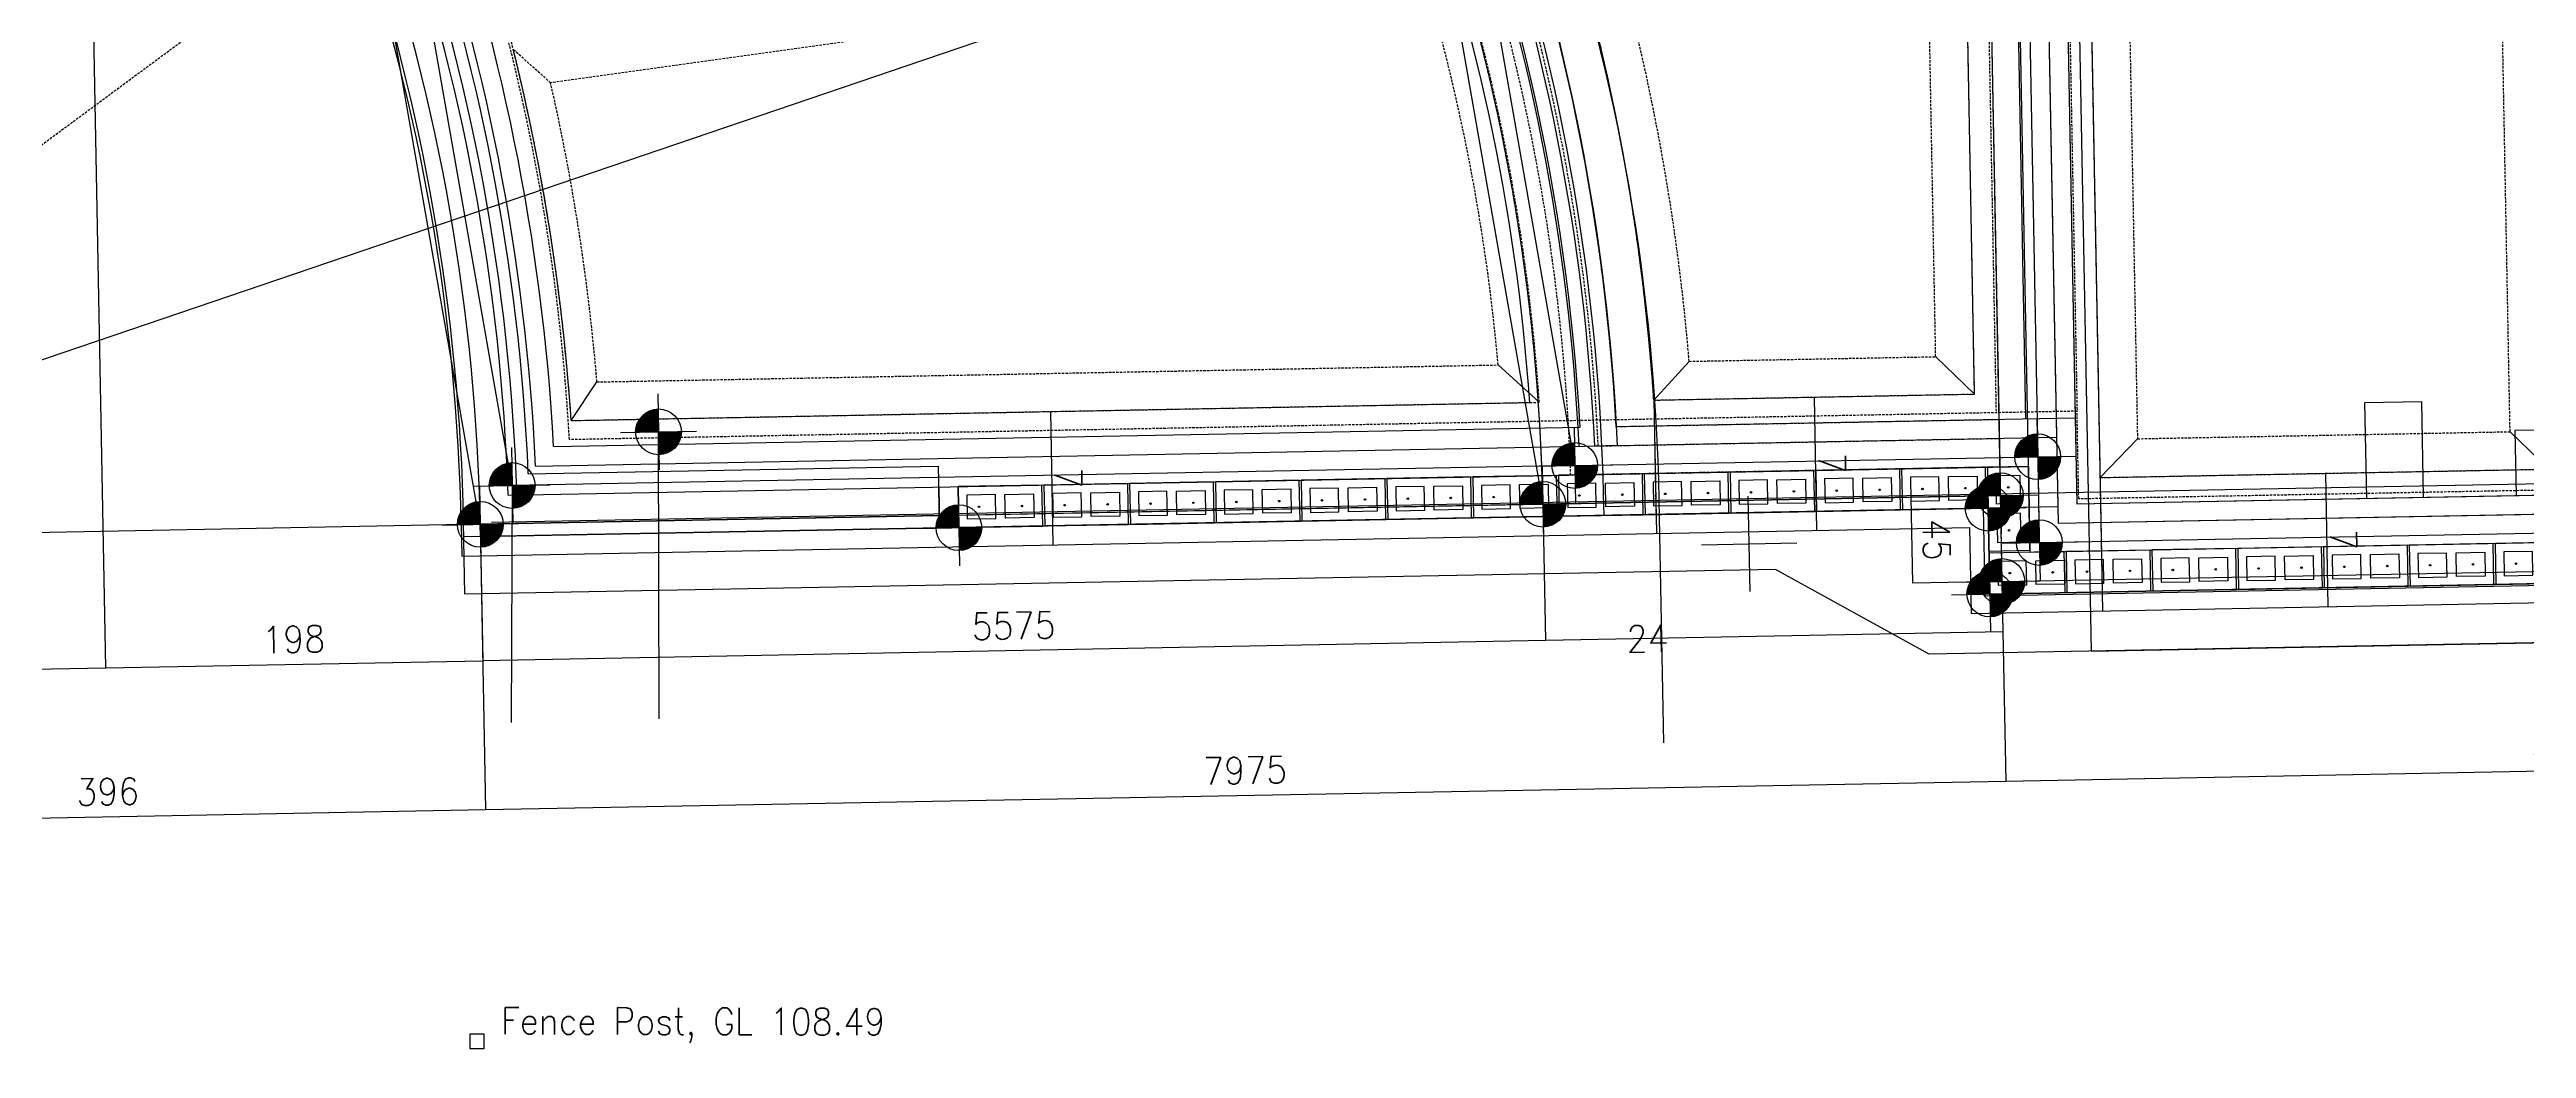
# Model space of a CAD drawing. Header units: millimetres. Extents: x 14063 to 1112248, y -41582 to 2046360.
# Drawn here: x 972826 to 985819, y 1997361 to 2002602 of the extents above; entities that cross this region are included whole.
import ezdxf

# ---------------------------------------------------------------- set-up
doc = ezdxf.new("R2010")
doc.units = ezdxf.units.MM
doc.linetypes.add('DASHED', pattern=[19.05, 12.7, -6.35])
for name, color, linetype in [('CHB+00_Groundslab', 4, 'Continuous'), ('CHB+00_Walls-LB', 2, 'Continuous'), ('CHB+00_Walls-LB Ghost', 252, 'Continuous'), ('CHB+00_Walls-Ret', 8, 'Continuous'), ('CHB+01_Walls-LB', 3, 'Continuous'), ('CHB+02_Beams-Steel', 252, 'Continuous'), ('CHB+02_Walls-LB', 3, 'Continuous'), ('CHB-00_Dig Line', 2, 'Continuous'), ('CHB-00_Dims-Footprint', 8, 'Continuous'), ('CHB-00_Footprint', 1, 'Continuous'), ('CHB-00_Foundation', 7, 'Continuous'), ('CHB-00_SOPs', 211, 'Continuous'), ('CHB-00_Surveyed Outline', 211, 'Continuous'), ('CHB-00_Walls-LB', 8, 'Continuous'), ('RPS - Setting out scratch', 7, 'Continuous'), ('RPS Setting Out - Scratch', 7, 'Continuous')]:
    doc.layers.add(name, color=color, linetype=linetype)
doc.styles.get("Standard").update_dxf_attribs({"font": 'standard'})
doc.dimstyles.get("Standard").update_dxf_attribs({"dimscale": 0, "dimtxt": 2, "dimasz": 2.5, "dimexe": 4, "dimexo": 1.5, "dimgap": 0.75, "dimtad": 0, "dimtoh": 1, "dimdec": 0, "dimdsep": 46, "dimcen": 0.09, "dimclrd": 8, "dimclre": 8, "dimclrt": 7, "dimadec": 0, "dimazin": 0, "dimtfac": 1, "dimtdec": 4, "dimtofl": 0, "dimtmove": 0, "dimatfit": 3, "dimfxl": 1, "dimtolj": 1, "dimtzin": 0, "dimarcsym": 0})

# ---------------------------------------------------------------- blocks, each defined once
blk = doc.blocks.new('*D89')
at = {"layer": 'CHB-00_Dims-Footprint', "color": 8, "linetype": 'ByBlock', "lineweight": -2}
for p, q in [((975086, 2000111), (975114, 1998614)), ((983068, 1999811), (983088, 1998764)), ((975114, 1998614), (983088, 1998764))]:
    blk.add_line(p, q, dxfattribs=at)
for points in [[(983088, 1998764), (983088, 1998764), (983088, 1998764)], [(975114, 1998614), (975114, 1998614), (975114, 1998614)]]:
    blk.add_solid(points, dxfattribs=at)
at = {"layer": 'CHB-00_Dims-Footprint', "color": 7, "linetype": 'Continuous', "lineweight": -2, "insert": (979098, 1998820), "char_height": 141.1, "width": 25, "attachment_point": 5, "rotation": 1.0813}
blk.add_mtext('7975', dxfattribs=at)
blk = doc.blocks.new('*D26')
at = {"layer": 'CHB-00_Dims-Footprint', "color": 8, "linetype": 'ByBlock', "lineweight": -2}
for p, q in [((988917, 1999922), (988936, 1998875)), ((983068, 1999811), (983088, 1998764)), ((983088, 1998764), (988936, 1998875))]:
    blk.add_line(p, q, dxfattribs=at)
for points in [[(988936, 1998875), (988936, 1998875), (988936, 1998875)], [(983088, 1998764), (983088, 1998764), (983088, 1998764)]]:
    blk.add_solid(points, dxfattribs=at)
at = {"layer": 'CHB-00_Dims-Footprint', "color": 7, "linetype": 'Continuous', "lineweight": -2, "insert": (986009, 1998951), "char_height": 141.1, "width": 18, "attachment_point": 5, "rotation": 1.0813}
blk.add_mtext('585', dxfattribs=at)
blk = doc.blocks.new('*D30')
at = {"layer": 'CHB-00_Dims-Footprint', "color": 8, "linetype": 'ByBlock', "lineweight": -2}
for p, q in [((983059, 2000262), (982590, 2000253)), ((982590, 2000253), (982598, 1999803)), ((983068, 1999811), (982598, 1999803))]:
    blk.add_line(p, q, dxfattribs=at)
for points in [[(982590, 2000253), (982590, 2000253), (982590, 2000253)], [(982598, 1999803), (982598, 1999803), (982598, 1999803)]]:
    blk.add_solid(points, dxfattribs=at)
at = {"layer": 'CHB-00_Dims-Footprint', "color": 7, "linetype": 'Continuous', "lineweight": -2, "insert": (982725, 2000030), "char_height": 141.1, "width": 12, "attachment_point": 5, "rotation": 271.0813}
blk.add_mtext('45', dxfattribs=at)
blk = doc.blocks.new('*D18')
at = {"layer": 'CHB-00_Dims-Footprint', "color": 8, "linetype": 'ByBlock', "lineweight": -2}
for p, q in [((980660, 2000216), (980673, 1999501)), ((983068, 1999811), (983073, 1999546)), ((983073, 1999546), (980673, 1999501))]:
    blk.add_line(p, q, dxfattribs=at)
for points in [[(983073, 1999546), (983073, 1999546), (983073, 1999546)], [(980673, 1999501), (980673, 1999501), (980673, 1999501)]]:
    blk.add_solid(points, dxfattribs=at)
at = {"layer": 'CHB-00_Dims-Footprint', "color": 7, "linetype": 'Continuous', "lineweight": -2, "insert": (981209, 1999511), "char_height": 141.1, "width": 12, "attachment_point": 5, "rotation": 1.0813}
blk.add_mtext('24', dxfattribs=at)
blk = doc.blocks.new('*D76')
at = {"layer": 'CHB-00_Dims-Footprint', "color": 8, "linetype": 'ByBlock', "lineweight": -2}
for p, q in [((980660, 2000216), (980673, 1999501)), ((975086, 2000111), (975099, 1999395)), ((980673, 1999501), (975099, 1999395))]:
    blk.add_line(p, q, dxfattribs=at)
for points in [[(975099, 1999395), (975099, 1999395), (975099, 1999395)], [(980673, 1999501), (980673, 1999501), (980673, 1999501)]]:
    blk.add_solid(points, dxfattribs=at)
at = {"layer": 'CHB-00_Dims-Footprint', "color": 7, "linetype": 'Continuous', "lineweight": -2, "insert": (977884, 1999579), "char_height": 141.1, "width": 25, "attachment_point": 5, "rotation": 1.0813}
blk.add_mtext('5575', dxfattribs=at)
blk = doc.blocks.new('*D60')
at = {"layer": 'CHB-00_Dims-Footprint', "color": 8, "linetype": 'ByBlock', "lineweight": -2}
for p, q in [((970892, 2012434), (971155, 1998539)), ((975086, 2000111), (975114, 1998614)), ((971155, 1998539), (975114, 1998614))]:
    blk.add_line(p, q, dxfattribs=at)
for points in [[(975114, 1998614), (975114, 1998614), (975114, 1998614)], [(971155, 1998539), (971155, 1998539), (971155, 1998539)]]:
    blk.add_solid(points, dxfattribs=at)
at = {"layer": 'CHB-00_Dims-Footprint', "color": 7, "linetype": 'Continuous', "lineweight": -2, "insert": (973132, 1998708), "char_height": 141.1, "width": 18, "attachment_point": 5, "rotation": 1.0813}
blk.add_mtext('396', dxfattribs=at)
blk = doc.blocks.new('*D123')
at = {"layer": 'CHB-00_Dims-Footprint', "color": 8, "linetype": 'ByBlock', "lineweight": -2}
for p, q in [((972989, 2006273), (970315, 2006222)), ((970315, 2006222), (970432, 2000023)), ((975086, 2000111), (970432, 2000023))]:
    blk.add_line(p, q, dxfattribs=at)
for points in [[(970315, 2006222), (970315, 2006222), (970315, 2006222)], [(970432, 2000023), (970432, 2000023), (970432, 2000023)]]:
    blk.add_solid(points, dxfattribs=at)
at = {"layer": 'CHB-00_Dims-Footprint', "color": 7, "linetype": 'Continuous', "lineweight": -2, "insert": (970505, 2003125), "char_height": 141.1, "width": 11, "attachment_point": 5, "rotation": 271.0813}
blk.add_mtext('62', dxfattribs=at)
blk = doc.blocks.new('*D52')
at = {"layer": 'CHB-00_Dims-Footprint', "color": 8, "linetype": 'ByBlock', "lineweight": -2}
for p, q in [((970892, 2012434), (971140, 1999321)), ((972989, 2006273), (973120, 1999358)), ((971140, 1999321), (973120, 1999358))]:
    blk.add_line(p, q, dxfattribs=at)
for points in [[(971140, 1999321), (971140, 1999321), (971140, 1999321)], [(973120, 1999358), (973120, 1999358), (973120, 1999358)]]:
    blk.add_solid(points, dxfattribs=at)
at = {"layer": 'CHB-00_Dims-Footprint', "color": 7, "linetype": 'Continuous', "lineweight": -2, "insert": (972127, 1999471), "char_height": 141.1, "width": 16, "attachment_point": 5, "rotation": 1.0813}
blk.add_mtext('198', dxfattribs=at)
blk = doc.blocks.new('*D135')
at = {"layer": 'CHB-00_Dims-Footprint', "color": 8, "linetype": 'ByBlock', "lineweight": -2}
for p, q in [((972989, 2006273), (973120, 1999358)), ((975086, 2000111), (975099, 1999395)), ((973120, 1999358), (975099, 1999395))]:
    blk.add_line(p, q, dxfattribs=at)
for points in [[(975099, 1999395), (975099, 1999395), (975099, 1999395)], [(973120, 1999358), (973120, 1999358), (973120, 1999358)]]:
    blk.add_solid(points, dxfattribs=at)
at = {"layer": 'CHB-00_Dims-Footprint', "color": 7, "linetype": 'Continuous', "lineweight": -2, "insert": (974107, 1999508), "char_height": 141.1, "width": 16, "attachment_point": 5, "rotation": 1.0813}
blk.add_mtext('198', dxfattribs=at)
blk = doc.blocks.new('*D44')
at = {"layer": 'CHB-00_Dims-Footprint', "color": 8, "linetype": 'ByBlock', "lineweight": -2}
blk.add_line((965144, 2000396), (975334, 2003650), dxfattribs=at)
at = {"layer": 'CHB-00_Dims-Footprint', "color": 7, "linetype": 'Continuous', "lineweight": -2, "insert": (974599, 2003416), "char_height": 141.1, "width": 30, "attachment_point": 5, "rotation": 17.7117}
blk.add_mtext('10696', dxfattribs=at)
blk = doc.blocks.new('*D49')
at = {"layer": 'CHB-00_Dims-Footprint', "color": 8, "linetype": 'ByBlock', "lineweight": -2}
blk.add_line((969965, 2000015), (980091, 2003460), dxfattribs=at)
at = {"layer": 'CHB-00_Dims-Footprint', "color": 7, "linetype": 'Continuous', "lineweight": -2, "insert": (979361, 2003212), "char_height": 141.1, "width": 30, "attachment_point": 5, "rotation": 18.7929}
blk.add_mtext('10696', dxfattribs=at)
blk = doc.blocks.new('*U208')
at = {"layer": 'CHB+00_Groundslab', "color": 1, "linetype": 'Continuous'}
blk.add_lwpolyline([(-4, 0, 1), (4, 0, 1)], format="xyb", close=True, dxfattribs=at)
blk = doc.blocks.new('*U209')
at = {"layer": 'CHB+00_Groundslab', "color": 0, "linetype": 'ByBlock', "lineweight": -2}
for p in [(-2925, 0), (-2700, 0), (-2475, 0), (-2250, 0), (-2025, 0), (-1800, 0), (-1575, 0), (-1350, 0), (-1125, 0), (-900, 0), (-675, 0), (-450, 0), (-225, 0), (0, 0)]:
    blk.add_blockref('*U208', p, dxfattribs=at)
blk = doc.blocks.new('*U210')
at = {"layer": 'CHB+00_Groundslab', "color": 1, "linetype": 'Continuous'}
blk.add_lwpolyline([(-4, 0, 1), (4, 0, 1)], format="xyb", close=True, dxfattribs=at)
blk = doc.blocks.new('*U211')
at = {"layer": 'CHB+00_Groundslab', "color": 0, "linetype": 'ByBlock', "lineweight": -2}
for p in [(-5400, 0), (-5175, 0), (-4950, 0), (-4725, 0), (-4500, 0), (-4275, 0), (-4050, 0), (-3825, 0), (-3600, 0), (-3375, 0), (-3150, 0), (-2925, 0), (-2700, 0), (-2475, 0), (-2250, 0), (-2025, 0), (-1800, 0), (-1575, 0), (-1350, 0), (-1125, 0), (-900, 0), (-675, 0), (-450, 0), (-225, 0), (0, 0)]:
    blk.add_blockref('*U210', p, dxfattribs=at)
blk = doc.blocks.new('*D3')
at = {"layer": 'CHB-00_Foundation', "color": 8, "linetype": 'ByBlock', "lineweight": -2}
for p, q in [((984760, 2000378), (984765, 2000379)), ((984765, 2000379), (984778, 1999679)), ((984778, 1999679), (984778, 1999679))]:
    blk.add_line(p, q, dxfattribs=at)
for points in [[(984765, 2000379), (984765, 2000379), (984765, 2000379)], [(984778, 1999679), (984778, 1999679), (984778, 1999679)]]:
    blk.add_solid(points, dxfattribs=at)
at = {"layer": 'CHB-00_Foundation', "color": 7, "linetype": 'Continuous', "lineweight": -2, "insert": (984859, 2000030), "char_height": 141, "width": 4, "attachment_point": 5, "rotation": 271.0813}
blk.add_mtext('7', dxfattribs=at)
blk = doc.blocks.new('*D65')
at = {"layer": 'CHB-00_Foundation', "color": 8, "linetype": 'ByBlock', "lineweight": -2}
for p, q in [((978077, 2000703), (978090, 2000003)), ((978077, 2000703), (978077, 2000703)), ((978090, 2000003), (978090, 2000003))]:
    blk.add_line(p, q, dxfattribs=at)
for points in [[(978077, 2000703), (978077, 2000703), (978077, 2000703)], [(978090, 2000003), (978090, 2000003), (978090, 2000003)]]:
    blk.add_solid(points, dxfattribs=at)
at = {"layer": 'CHB-00_Foundation', "color": 7, "linetype": 'Continuous', "lineweight": -2, "insert": (978171, 2000354), "char_height": 141, "width": 4, "attachment_point": 5, "rotation": 271.0813}
blk.add_mtext('7', dxfattribs=at)
blk = doc.blocks.new('*D118')
at = {"layer": 'CHB-00_Foundation', "color": 8, "linetype": 'ByBlock', "lineweight": -2}
for p, q in [((982083, 2000778), (982096, 2000079)), ((982083, 2000778), (982083, 2000778)), ((982096, 2000079), (982096, 2000079))]:
    blk.add_line(p, q, dxfattribs=at)
for points in [[(982083, 2000778), (982083, 2000778), (982083, 2000778)], [(982096, 2000079), (982096, 2000079), (982096, 2000079)]]:
    blk.add_solid(points, dxfattribs=at)
at = {"layer": 'CHB-00_Foundation', "color": 7, "linetype": 'Continuous', "lineweight": -2, "insert": (982177, 2000430), "char_height": 141, "width": 4, "attachment_point": 5, "rotation": 271.0813}
blk.add_mtext('7', dxfattribs=at)
blk = doc.blocks.new('_Set Out JW')
at = {"layer": 'RPS Setting Out - Scratch', "linetype": 'Continuous'}
h = blk.add_hatch(color=2, dxfattribs=at)
edge = h.paths.add_edge_path(flags=0)
edge.add_arc((0, 0), 120, 90, 180)
edge.add_line((-120, 0), (0, 0))
edge.add_line((0, 0), (0, 120))
h = blk.add_hatch(color=2, dxfattribs=at)
edge = h.paths.add_edge_path(flags=0)
edge.add_line((120, 0), (0, 0))
edge.add_line((0, 0), (0, -120))
edge.add_arc((0, 0), 120, 270, 360)
at = {"layer": 'RPS Setting Out - Scratch', "color": 7, "linetype": 'Continuous'}
for p, q in [((0, 200), (0, -200)), ((-200, 0), (200, 0))]:
    blk.add_line(p, q, dxfattribs=at)
blk.add_circle((0, 0), 120, dxfattribs=at)

msp = doc.modelspace()

# ---------------------------------------------------------------- linework, layer by layer
at = {"linetype": 'Continuous'}
msp.add_line((975144.7, 2000122.3), (988501.1, 2000374.4), dxfattribs=at)
msp.add_lwpolyline([(975030.5, 1997361), (975105.5, 1997361), (975105.5, 1997436), (975030.5, 1997436)], close=True)
at = {"layer": 'CHB+00_Groundslab', "linetype": 'Continuous'}
for points in [[(975086.8, 2000046.2), (975085.8, 2000111.2), (975086.8, 2000046.2), (982995.6, 2000195.5), (983004.1, 1999745.2), (986548.5, 1999812.1), (986295, 2013239.7), (982750.7, 2013172.8), (982759.2, 2012722.9), (970891.3, 2012498.9), (970892.5, 2012433.9)], [(982759.2, 2012722.9), (983124.1, 2012729.8), (983360.5, 2000202.4), (982995.6, 2000195.5)], [(975337.7, 2000376), (977488.4, 2000416.6), (977494.6, 2000091.7)]]:
    msp.add_lwpolyline(points, dxfattribs=at)
at = {"layer": 'CHB+00_Groundslab', "color": 1, "linetype": 'DASHED'}
for points in [[(983340.6, 2013183.9), (983594, 1999756.3)], [(981241.9, 2000762.5), (981253.2, 2000162.6)]]:
    msp.add_lwpolyline(points, dxfattribs=at)
at = {"layer": 'CHB+00_Groundslab', "color": 3, "linetype": 'DASHED'}
for points in [[(983582.7, 2000356.2), (985937.2, 2000400.6), (985816.1, 2006820)], [(983676.6, 2005978.5), (983778.9, 2000559.9), (985733.5, 2000596.8), (985620.4, 2006588.2), (984656.6, 2006442.6), (983676.6, 2005978.5)], [(981241.9, 2000762.5), (982924.3, 2000794.3), (982835.8, 2005485)], [(981427.3, 2000966), (982720.5, 2000990.4), (982642.6, 2005121.6)], [(979876.2, 2003486.4), (977651.4, 2002733.2), (975454.8, 2002427.2)], [(975454.8, 2002427.2), (975259.1, 2002601.9)], [(975698, 2000857.9), (980425.2, 2000947.1)], [(975562.8, 2000655.3), (980641.3, 2000751.2)]]:
    msp.add_lwpolyline(points, dxfattribs=at)
at = {"layer": 'CHB+00_Groundslab', "color": 3, "linetype": 'Continuous'}
for points in [[(980641.3, 2000751.2), (980425.2, 2000947.1)], [(981241.9, 2000762.5), (981427.3, 2000966)], [(982924.3, 2000794.3), (982720.5, 2000990.4)], [(975562.8, 2000655.3), (975698, 2000857.9)], [(983582.7, 2000356.2), (983778.9, 2000559.9)], [(985733.5, 2000596.8), (985937.2, 2000400.6)]]:
    msp.add_lwpolyline(points, dxfattribs=at)
at = {"layer": 'CHB+00_Groundslab', "color": 1, "linetype": 'Continuous'}
for points in [[(983101.3, 2000079.6, -1), (983109.3, 2000079.7, -1)], [(983101.3, 2000079.6, -1), (983109.3, 2000079.7, -1)], [(983105.5, 1999854.6, -1), (983113.5, 1999854.7, -1)], [(983105.5, 1999854.6, -1), (983113.5, 1999854.7, -1)], [(983330.5, 1999858.8, -1), (983338.5, 1999859, -1)], [(983330.5, 1999858.8, -1), (983338.5, 1999859, -1)]]:
    msp.add_lwpolyline(points, format="xyb", close=True, dxfattribs=at)
at = {"layer": 'CHB+00_Groundslab', "color": 1, "linetype": 'DASHED'}
msp.add_arc((969965.2, 2000014.6), 11301.4, 3.7946, 36.5046, dxfattribs=at)
at = {"layer": 'CHB+00_Groundslab', "color": 3, "linetype": 'DASHED'}
for centre, radius, start, end in [((964391.2, 1999909.4), 11196.4, 3.82007, 36.5046), ((969965.2, 2000014.6), 11501.4, 4.74524, 19.83897), ((969965.2, 2000014.6), 10701.4, 3.94686, 20.36497), ((969965.2, 2000014.6), 10501.4, 5.09469, 19.3052), ((964391.2, 1999909.4), 11346.4, 4.79537, 12.8208)]:
    msp.add_arc(centre, radius, start, end, dxfattribs=at)
at = {"layer": 'CHB+00_Groundslab', "linetype": 'Continuous'}
for centre, radius, start in [((969965.2, 2000014.6), 11016.4, 0.7432), ((964391.2, 1999909.4), 10956.4, 2.4411), ((964391.2, 1999909.4), 10696.4, 1.08126)]:
    msp.add_arc(centre, radius, start, 36.5046, dxfattribs=at)
at = {"layer": 'CHB+00_Walls-LB', "linetype": 'Continuous'}
for points in [[(977494.6, 2000091.7), (977490.5, 2000306.6), (977494.6, 2000091.7), (982995.6, 2000195.5), (983004.1, 1999745.2), (986548.5, 1999812.1), (986295, 2013239.7), (982750.7, 2013172.8), (982759.2, 2012722.9), (977258.1, 2012619), (977262.2, 2012404.1)], [(975376, 2000416.8), (983353.6, 2000567.3), (983362.1, 2000117), (986161.6, 2000169.8), (985922, 2012867.6), (983122.5, 2012814.7), (983131, 2012364.8), (971202.4, 2012139.7)], [(981045, 2000623.8), (983451.7, 2000669.2), (983460.2, 2000218.9), (986059.8, 2000267.9), (985823.9, 2012765.7), (983224.4, 2012716.6), (983232.8, 2012266.7), (976881.8, 2012146.9)], [(982974.8, 2004742.6), (983051.8, 2000661.6)], [(983117.4, 2004605.2), (983191.8, 2000664.3)], [(983280.4, 2004448.3), (983351.8, 2000667.3)], [(983379.6, 2004491.6), (983451.7, 2000669.2)], [(975470.9, 2000518.6), (980854.9, 2000620.2)], [(977490.5, 2000306.6), (977493.3, 2000156.7), (975085.8, 2000111.2)], [(975231.9, 2000264), (983206.5, 2000414.5), (983215, 1999964.2), (986544.4, 2000027)]]:
    msp.add_lwpolyline(points, dxfattribs=at)
for centre, radius, start, end in [((964391.2, 1999909.4), 10996.4, 2.64457, 36.5046), ((964391.2, 1999909.4), 11096.4, 3.14708, 36.5046), ((964391.2, 1999909.4), 10696.4, 1.08126, 36.5046), ((964391.2, 1999909.4), 10846.4, 1.87365, 36.5046), ((969965.2, 2000014.6), 11096.4, 3.14708, 22.34828), ((969965.2, 2000014.6), 10906.4, 3.18308, 22.2898)]:
    msp.add_arc(centre, radius, start, end, dxfattribs=at)
at = {"layer": 'CHB+00_Walls-LB Ghost', "linetype": 'Continuous'}
msp.add_lwpolyline([(975085.8, 2000111.2), (983059.4, 2000261.7), (983067.9, 1999811.4), (988916.5, 1999921.8), (988793.2, 2006455.6), (990193.4, 2006482), (990065.7, 2013245.8), (982816.9, 2013109)], dxfattribs=at)
at = {"layer": 'CHB+00_Walls-Ret'}
for points in [[(977596.6, 2000093.6), (978036.5, 2000101.9), (978032.4, 2000316.9), (977592.5, 2000308.6)], [(978046.5, 2000102.1), (978486.4, 2000110.4), (978482.3, 2000325.4), (978042.4, 2000317.1)], [(978496.4, 2000110.6), (978936.3, 2000118.9), (978932.3, 2000333.8), (978492.3, 2000325.5)], [(978946.3, 2000119.1), (979386.2, 2000127.4), (979382.2, 2000342.3), (978942.3, 2000334)], [(978990.5, 2000164.9), (979140.4, 2000167.7), (979138.1, 2000292.7), (978988.1, 2000289.9)], [(979340.4, 2000171.5), (979190.4, 2000168.7), (979188.1, 2000293.7), (979338, 2000296.5)], [(979396.2, 2000127.6), (979836.2, 2000135.9), (979832.1, 2000350.8), (979392.2, 2000342.5)], [(979440.4, 2000173.4), (979590.4, 2000176.2), (979588, 2000301.2), (979438, 2000298.4)], [(979790.3, 2000180), (979640.3, 2000177.2), (979638, 2000302.2), (979788, 2000305)], [(979846.2, 2000136.1), (980286.1, 2000144.4), (980282, 2000359.3), (979842.1, 2000351)], [(979890.3, 2000181.9), (980040.3, 2000184.7), (980037.9, 2000309.7), (979887.9, 2000306.9)], [(980240.2, 2000188.5), (980090.3, 2000185.7), (980087.9, 2000310.6), (980237.9, 2000313.5)], [(980296.1, 2000144.5), (980736, 2000152.9), (980731.9, 2000367.8), (980292, 2000359.5)], [(980340.2, 2000190.4), (980490.2, 2000193.2), (980487.8, 2000318.2), (980337.9, 2000315.4)], [(980690.2, 2000197), (980540.2, 2000194.2), (980537.8, 2000319.1), (980687.8, 2000322)], [(980746, 2000153), (981185.9, 2000161.3), (981181.9, 2000376.3), (980741.9, 2000368)], [(980790.1, 2000198.9), (980940.1, 2000201.7), (980937.8, 2000326.7), (980787.8, 2000323.9)], [(981140.1, 2000205.5), (980990.1, 2000202.7), (980987.7, 2000327.6), (981137.7, 2000330.5)], [(981195.9, 2000161.5), (981635.8, 2000169.8), (981631.8, 2000384.8), (981191.9, 2000376.5)], [(981240.1, 2000207.4), (981390, 2000210.2), (981387.7, 2000335.2), (981237.7, 2000332.4)], [(981590, 2000214), (981440, 2000211.1), (981437.7, 2000336.1), (981587.6, 2000339)], [(981645.8, 2000170), (982085.8, 2000178.3), (982081.7, 2000393.3), (981641.8, 2000385)], [(981690, 2000215.9), (981840, 2000218.7), (981837.6, 2000343.7), (981687.6, 2000340.8)], [(982039.9, 2000222.5), (981889.9, 2000219.6), (981887.6, 2000344.6), (982037.6, 2000347.4)], [(982095.8, 2000178.5), (982535.7, 2000186.8), (982531.6, 2000401.8), (982091.7, 2000393.5)], [(982139.9, 2000224.4), (982289.9, 2000227.2), (982287.5, 2000352.2), (982137.5, 2000349.3)], [(982489.8, 2000231), (982339.9, 2000228.1), (982337.5, 2000353.1), (982487.5, 2000355.9)], [(982545.7, 2000187), (982985.6, 2000195.3), (982981.5, 2000410.3), (982541.6, 2000402)], [(982589.8, 2000232.8), (982739.8, 2000235.7), (982737.4, 2000360.7), (982587.5, 2000357.8)], [(982939.8, 2000239.5), (982789.8, 2000236.6), (982787.4, 2000361.6), (982937.4, 2000364.4)], [(983214.8, 1999974.6), (983206.5, 2000414.5), (982991.5, 2000410.5), (982999.8, 1999970.5)], [(983162.4, 2000368.7), (983165.2, 2000218.7), (983040.2, 2000216.3), (983037.4, 2000366.3)], [(977640.7, 2000139.4), (977790.7, 2000142.3), (977788.3, 2000267.2), (977638.3, 2000264.4)], [(977990.6, 2000146), (977840.7, 2000143.2), (977838.3, 2000268.2), (977988.3, 2000271)], [(978090.6, 2000147.9), (978240.6, 2000150.8), (978238.2, 2000275.7), (978088.3, 2000272.9)], [(978440.6, 2000154.5), (978290.6, 2000151.7), (978288.2, 2000276.7), (978438.2, 2000279.5)], [(978540.5, 2000156.4), (978690.5, 2000159.3), (978688.2, 2000284.2), (978538.2, 2000281.4)], [(978890.5, 2000163), (978740.5, 2000160.2), (978738.1, 2000285.2), (978888.1, 2000288)], [(983169, 2000018.7), (983166.1, 2000168.7), (983041.2, 2000166.4), (983044, 2000016.4)], [(983004.1, 1999745.2), (983399, 1999752.6), (983395, 1999967.6), (983000, 1999960.1)], [(983048.2, 1999791), (983198.2, 1999793.8), (983195.9, 1999918.8), (983045.9, 1999916)], [(983398.2, 1999797.6), (983248.2, 1999794.8), (983245.8, 1999919.8), (983395.8, 1999922.6)], [(983409, 1999752.8), (983848.9, 1999761.1), (983844.9, 1999976.1), (983405, 1999967.8)], [(983453.2, 1999798.7), (983603.1, 1999801.5), (983600.8, 1999926.5), (983450.8, 1999923.6)], [(983803.1, 1999805.3), (983653.1, 1999802.4), (983650.8, 1999927.4), (983800.7, 1999930.2)], [(983858.9, 1999761.3), (984298.9, 1999769.6), (984294.8, 1999984.6), (983854.9, 1999976.3)], [(983903.1, 1999807.1), (984053.1, 1999810), (984050.7, 1999935), (983900.7, 1999932.1)], [(984253, 1999813.8), (984103, 1999810.9), (984100.7, 1999935.9), (984250.7, 1999938.7)], [(984308.9, 1999769.8), (984748.8, 1999778.1), (984744.7, 1999993.1), (984304.8, 1999984.8)], [(984353, 1999815.6), (984503, 1999818.5), (984500.6, 1999943.4), (984350.6, 1999940.6)], [(984702.9, 1999822.2), (984553, 1999819.4), (984550.6, 1999944.4), (984700.6, 1999947.2)], [(984758.8, 1999778.3), (985198.7, 1999786.6), (985194.6, 2000001.6), (984754.7, 1999993.2)], [(984802.9, 1999824.1), (984952.9, 1999827), (984950.5, 1999951.9), (984800.6, 1999949.1)], [(985152.9, 1999830.7), (985002.9, 1999827.9), (985000.5, 1999952.9), (985150.5, 1999955.7)], [(985208.7, 1999786.8), (985648.6, 1999795.1), (985644.6, 2000010), (985204.6, 2000001.7)], [(985252.8, 1999832.6), (985402.8, 1999835.5), (985400.5, 1999960.4), (985250.5, 1999957.6)], [(985602.8, 1999839.2), (985452.8, 1999836.4), (985450.5, 1999961.4), (985600.4, 1999964.2)], [(985658.6, 1999795.3), (986098.5, 1999803.6), (986094.5, 2000018.5), (985654.6, 2000010.2)], [(985702.8, 1999841.1), (985852.7, 1999843.9), (985850.4, 1999968.9), (985700.4, 1999966.1)]]:
    msp.add_lwpolyline(points, close=True, dxfattribs=at)
at = {"layer": 'CHB+01_Walls-LB', "linetype": 'Continuous'}
for points in [[(977493.3, 2000156.7), (983059.4, 2000261.7), (983067.9, 1999811.4), (988916.5, 1999921.8), (988793.2, 2006455.6), (990193.4, 2006482), (990065.7, 2013245.8), (982816.9, 2013109), (982825.4, 2012659.1), (977259.4, 2012554.1)], [(985279.6, 2000253.2), (985270.2, 2000753.1), (984970.2, 2000747.5), (984979.7, 2000247.5)]]:
    msp.add_lwpolyline(points, dxfattribs=at)
at = {"layer": 'CHB+01_Walls-LB', "linetype": 'DASHED'}
msp.add_arc((969965.2, 2000014.6), 10696.4, 1.08126, 36.5046, dxfattribs=at)
at = {"layer": 'CHB+02_Beams-Steel', "color": 1}
for points in [[(976756.5, 2012243.9, 0.1484242), (978788.2, 2006544.3, -0.1488267), (980930, 2000521, -0.1488267)], [(976876.5, 2012246.8, 0.1483526), (978884.7, 2006615.7, -0.1488895), (981050, 2000523.8, -0.1488895)]]:
    msp.add_lwpolyline(points, format="xyb", dxfattribs=at)
msp.add_lwpolyline([(981050, 2000523.8), (980930, 2000521)], dxfattribs=at)
at = {"layer": 'CHB+02_Walls-LB', "linetype": 'Continuous'}
for points in [[(988665.6, 2013219.4), (982816.9, 2013109), (983067.9, 1999811.4), (988916.5, 1999921.8), (988665.6, 2013219.4)], [(988518.4, 2013066.6), (982969.7, 2012961.9), (983215, 1999964.2), (988763.7, 2000068.9), (988518.4, 2013066.6)], [(988485.7, 2006849.9), (988371.3, 2012913.8), (983122.5, 2012814.7), (983362.1, 2000117)], [(983224.4, 2012716.6), (983460.2, 2000218.9), (988509.1, 2000314.2), (988437.4, 2004113), (988324.9, 2004110.9), (988320.8, 2004325.8), (988433.3, 2004327.9), (988354.4, 2008507.2), (988241.9, 2008505.1), (988237.9, 2008720), (988350.4, 2008722.2), (988273.2, 2012811.9), (983224.4, 2012716.6)], [(983362.1, 2000117), (988610.9, 2000216.1), (988487.6, 2006749.9), (988637.6, 2006752.7)], [(986204.6, 2000270.7), (986198.2, 2000610.6), (985758.3, 2000602.3), (985764.7, 2000262.4)], [(983059.4, 2000261.7), (980659.8, 2000216.4)]]:
    msp.add_lwpolyline(points, dxfattribs=at)
at = {"layer": 'CHB+02_Walls-LB', "color": 8, "linetype": 'DASHED'}
for points in [[(983056.5, 2000411.7), (980805.9, 2000369.2, 0.1522667), (978683.7, 2006467, -0.1521661), (976620.4, 2012392), (982828.2, 2012509.1)], [(982831, 2012359.2), (976776.4, 2012244.9, 0.1484242), (978804.3, 2006556.2, -0.1488267), (980950, 2000522), (983053.7, 2000561.7)], [(982832.9, 2012259.2), (976881.8, 2012146.9, 0.1458706), (978884.7, 2006615.7, -0.1465862), (981045, 2000623.8), (983051.8, 2000661.6)]]:
    msp.add_lwpolyline(points, format="xyb", dxfattribs=at)
at = {"layer": 'CHB+02_Walls-LB'}
msp.add_lwpolyline([(980659.8, 2000216.4, 0.1558062), (978563.1, 2006377.8, 0.1558062)], format="xyb", dxfattribs=at)
at = {"layer": 'CHB-00_Dig Line', "linetype": 'Continuous'}
msp.add_lwpolyline([(975005.7, 1999744.6), (974998.6, 2000119.6, 0.1548503), (972929.9, 2006236.2, -0.1548503), (970832.1, 2012438.8), (970825.1, 2012813.7), (981693.3, 2013018.8), (982421.2, 2013457.6), (986607.6, 2013536.6), (986872.4, 1999508.1), (982686, 1999429.1), (981880, 1999874.4)], format="xyb", close=True, dxfattribs=at)
at = {"layer": 'CHB-00_Dig Line', "color": 3, "linetype": 'Continuous'}
msp.add_lwpolyline([(986607.6, 2013536.6), (983271.1, 2013473.7), (983535.9, 1999445.2), (986872.4, 1999508.1)], close=True, dxfattribs=at)
msp.add_lwpolyline([(977102.1, 2012557.1, 0.1548503), (979185.3, 2006397.5, -0.1548503), (981268.6, 2000237.9, -0.1548503)], format="xyb", dxfattribs=at)
msp.add_lwpolyline([(981268.6, 2000237.9), (981292.6, 1998963.8)], dxfattribs=at)
at = {"layer": 'CHB-00_Dims-Footprint', "linetype": 'Continuous'}
msp.add_line((982826.8, 2012584.1), (983057.9, 2000336.7), dxfattribs=at)
at = {"layer": 'CHB-00_Dims-Footprint', "color": 252, "linetype": 'DASHED'}
msp.add_lwpolyline([(969965.2, 2000014.6), (987161, 2012740.9)], dxfattribs=at)
at = {"layer": 'CHB-00_Footprint', "linetype": 'Continuous'}
msp.add_lwpolyline([(975085.8, 2000111.2), (983059.4, 2000261.7), (983067.9, 1999811.4), (988916.5, 1999921.8), (988793.2, 2006455.6), (990193.4, 2006482), (990065.7, 2013245.8), (982816.9, 2013109), (982825.4, 2012659.1), (970892.5, 2012433.9)], dxfattribs=at)
msp.add_arc((964391.2, 1999909.4), 10696.4, 1.08126, 36.5046, dxfattribs=at)
at = {"layer": 'CHB-00_Foundation', "color": 1}
for points in [[(974985.8, 2000109.5), (974988.4, 1999944.4), (982897.5, 2000093.6), (982906, 1999643.3), (986650.3, 1999714), (986393.1, 2013341.5), (982648.8, 2013270.9), (982657.3, 2012821), (970789.4, 2012597), (970792.5, 2012432)], [(983338.7, 2013283.9), (983595.9, 1999656.3)], [(983582.7, 2000356.2), (985937.2, 2000400.6), (985816.1, 2006820)], [(981241.9, 2000762.5), (982924.3, 2000794.3), (982835.8, 2005485)], [(975562.8, 2000655.3), (980591.3, 2000750.2)], [(981241.9, 2000762.5), (981255.1, 2000062.6)]]:
    msp.add_lwpolyline(points, dxfattribs=at)
for centre, radius, start, end in [((969965.2, 2000014.6), 11301.4, 3.7946, 36.5046), ((964391.2, 1999909.4), 10596.4, 1.08126, 36.5046), ((969965.2, 2000014.6), 10651.4, 3.94686, 20.36497), ((964391.2, 1999909.4), 11196.4, 3.82007, 13.91464)]:
    msp.add_arc(centre, radius, start, end, dxfattribs=at)
at = {"layer": 'CHB-00_SOPs', "color": 8, "linetype": 'Continuous'}
for p, q in [((981747, 1999758.8), (981737.6, 2000258.7)), ((981492.4, 2000004), (981992.3, 2000013.4))]:
    msp.add_line(p, q, dxfattribs=at)
at = {"layer": 'CHB-00_Surveyed Outline', "linetype": 'Continuous'}
msp.add_lwpolyline([(986566.8, 1999802.4), (982980.3, 1999734.7), (982971.6, 2000195), (975000, 2000044.6)], dxfattribs=at)
at = {"layer": 'CHB-00_Walls-LB', "linetype": 'DASHED'}
for points in [[(971419.9, 2012024.8), (983244.2, 2012248), (983236.2, 2012672.9), (989649.1, 2012793.9), (989760.8, 2006880.5), (988343.6, 2006853.7), (988466.6, 2000338.4), (983470.8, 2000244.1), (983462.1, 2000704.4), (975553.5, 2000555.1)], [(983244.2, 2012248), (983462.1, 2000704.4)], [(982819.3, 2012239.9), (983037.2, 2000696.4)]]:
    msp.add_lwpolyline(points, dxfattribs=at)
msp.add_arc((964397.1, 1999919.5), 11174.5, 3.26091, 36.29069, dxfattribs=at)
at = {"layer": 'RPS - Setting out scratch'}
for p, q in [((983029.1, 2012462.9), (983255.5, 2000465.5)), ((976019.7, 2000596), (976023.3, 1999089.9)), ((975253.1, 2000316.9), (975248.7, 1999070.6))]:
    msp.add_line(p, q, dxfattribs=at)
for points in [[(990065.7, 2013245.8), (988665.6, 2013219.4), (982816.9, 2013109), (982825.4, 2012659.1), (976466.5, 2012539.1), (977034.8, 2009295.1), (978563.1, 2006377.8), (980091.5, 2003460.4), (980659.8, 2000216.4), (983059.4, 2000261.7), (983067.9, 1999811.4), (988916.5, 1999921.8), (988793.2, 2006455.6), (990193.4, 2006482)], [(989869.5, 2013042.1), (988669.3, 2013019.4), (983020.6, 2012912.8), (983029.1, 2012462.9), (976703.8, 2012343.5), (977226.5, 2009360.3), (978740.3, 2006470.6), (980283.1, 2003525.6), (980827.2, 2000419.6), (983255.5, 2000465.5), (983264, 2000015.1), (988712.8, 2000118), (988589.5, 2006651.8), (989989.6, 2006678.2)]]:
    msp.add_lwpolyline(points, close=True, dxfattribs=at)
for points in [[(977364.2, 2012406), (977360.1, 2012621), (982759.2, 2012722.9), (982750.7, 2013172.8), (986295, 2013239.7), (986548.5, 1999812.1), (983004.1, 1999745.2), (982995.6, 2000195.5), (977596.6, 2000093.6), (977592.5, 2000308.6)], [(980659.8, 2000216.4), (975085.8, 2000110.8), (974517.4, 2003355.2), (972989.1, 2006272.6), (971460.9, 2009189.4), (970892.5, 2012433.9), (976466.5, 2012539.1)], [(980827.2, 2000419.6), (975253.2, 2000314), (974709, 2003420.4), (973166.3, 2006365.4), (971652.5, 2009254.7), (971129.8, 2012238.3), (976703.8, 2012343.5)]]:
    msp.add_lwpolyline(points, dxfattribs=at)
msp.add_lwpolyline([(976674.6, 2012240, 0.1484242), (978722.3, 2006495.5, -0.1488267), (980848.1, 2000517.2, -0.1488267)], format="xyb", dxfattribs=at)
at = {"layer": 'RPS Setting Out - Scratch', "color": 30, "linetype": 'Continuous', "true_color": 0xf8991e}
msp.add_arc((964391.2, 1999909.4), 10893.4, 1.87365, 36.5046, dxfattribs=at)

# ---------------------------------------------------------------- block references
at = {"layer": 'CHB+00_Groundslab', "color": 1, "linetype": 'Continuous', "xscale": -1, "rotation": 181.0812581358853}
for name, p in [('*U211', (983101.1, 2000304.6)), ('*U209', (986439, 1999917.5))]:
    msp.add_blockref(name, p, dxfattribs=at)
at = {"layer": 'RPS Setting Out - Scratch', "rotation": 1.0812581358853}
for p in [(976021, 2000596), (980827.2, 2000419.6), (983255.5, 2000465.5), (975253.2, 2000314.4), (980659.8, 2000216.4), (983059.4, 2000261.7), (975085.8, 2000110.8), (977596.6, 2000093.6), (982995.6, 2000195.5), (983264, 2000015.1), (983004.1, 1999745.2), (983067.9, 1999811.4)]:
    msp.add_blockref('_Set Out JW', p, dxfattribs=at)

# ---------------------------------------------------------------- texts
msp.add_text(' Fence Post, GL 108.49', height=141.078, rotation=359.84127).set_placement((975105.5, 1997436))

# ---------------------------------------------------------------- dimensions: what is measured, and where the dimension line sits
at = {"layer": 'CHB-00_Dims-Footprint', "color": 7, "linetype": 'Continuous'}
for base, p1, p2, angle, picture, middle in [((975114, 1998614), (970892.5, 2012433.9), (975085.8, 2000111.2), 1.08126, '*D60', (973131.9, 1998707.8)), ((982598.2, 1999802.5), (983059.4, 2000261.7), (983067.9, 1999811.4), 91.08126, '*D30', (982725.2, 2000030.2)), ((983087.6, 1998764.5), (975085.8, 2000111.2), (983067.9, 1999811.4), 1.08126, '*D89', (979098.3, 1998820.4)), ((988936.3, 1998874.9), (983067.9, 1999811.4), (988916.5, 1999921.8), 1.08126, '*D26', (986009.5, 1998950.9))]:
    dim = msp.add_linear_dim(base=base, p1=p1, p2=p2, angle=angle, dimstyle='Standard', dxfattribs=at)
    dim.commit()
    dim.dimension.update_dxf_attribs({"geometry": picture, "text_midpoint": middle})
at = {"layer": 'CHB-00_Dims-Footprint', "linetype": 'Continuous'}
for base, p1, p2, angle, picture, middle in [((973119.6, 1999358), (970892.5, 2012433.9), (972989.1, 2006272.6), 1.08126, '*D52', (972127.3, 1999470.5)), ((970432.3, 2000023.4), (972989.1, 2006272.6), (975085.8, 2000111.2), 91.08126, '*D123', (970505, 2003125.2)), ((975099.3, 1999395.4), (972989.1, 2006272.6), (975085.8, 2000111.2), 1.08126, '*D135', (974107, 1999507.9)), ((975099.3, 1999395.4), (980659.8, 2000216.4), (975085.8, 2000111.2), 1.08126, '*D76', (977883.8, 1999579.2)), ((980673.3, 1999500.6), (983067.9, 1999811.4), (980659.8, 2000216.4), 1.08126, '*D18', (981209.1, 1999510.7))]:
    dim = msp.add_linear_dim(base=base, p1=p1, p2=p2, angle=angle, dimstyle='Standard', dxfattribs=at)
    dim.commit()
    dim.dimension.update_dxf_attribs({"geometry": picture, "text_midpoint": middle})
for center, mpoint, picture, middle in [((965144.1471, 2000396.2379), (975333.5728, 2003650.3857), '*D44', (974598.8019, 2003415.7254)), ((969965.2469, 2000014.5786), (980091.4512, 2003460.4254), '*D49', (979361.2392, 2003211.9415))]:
    dim = msp.add_radius_dim(center=center, mpoint=mpoint, dimstyle='Standard', dxfattribs=at)
    dim.commit()
    dim.dimension.update_dxf_attribs({"geometry": picture, "text_midpoint": middle})
at = {"layer": 'CHB-00_Foundation'}
for base, p1, p2, picture, middle in [((978090.2, 2000002.9), (978077, 2000702.8), (978090.2, 2000002.9), '*D65', (978171.1, 2000354.5)), ((982096.3, 2000078.5), (982083.1, 2000778.4), (982096.3, 2000078.5), '*D118', (982177.2, 2000430.1)), ((984778.2, 1999678.6), (984760, 2000378.4), (984778.2, 1999678.6), '*D3', (984859, 2000030.2))]:
    dim = msp.add_linear_dim(base=base, p1=p1, p2=p2, angle=91.08126, dimstyle='Standard', dxfattribs=at)
    dim.commit()
    dim.dimension.update_dxf_attribs({"geometry": picture, "text_midpoint": middle})

doc.saveas('drawing.dxf')
